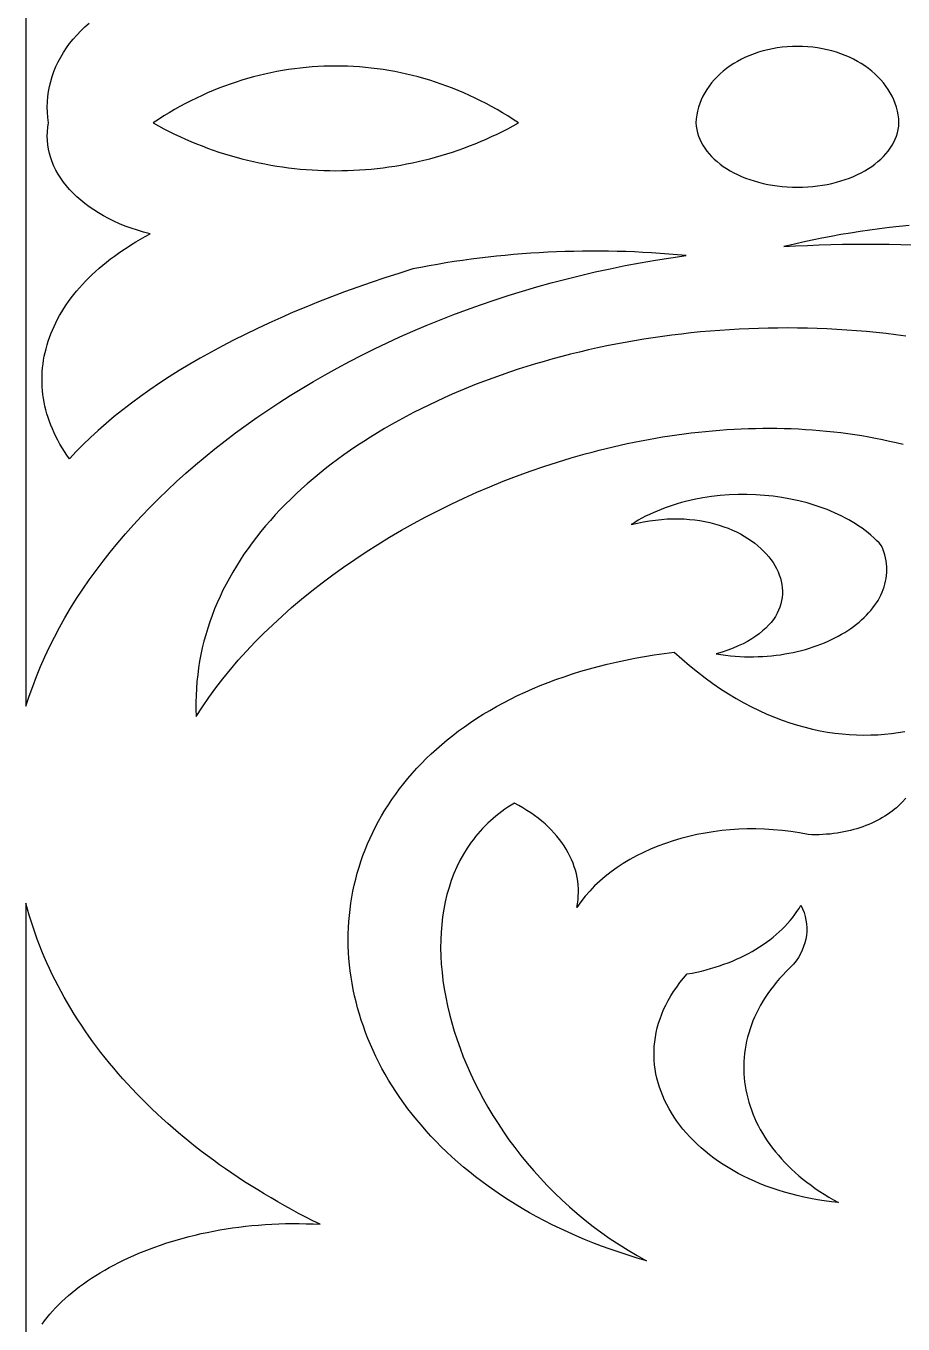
# Model space of a CAD drawing. Extents: x -1145 to -490, y -328 to 327.
# Drawn here: x -615.5 to -567.9, y -185 to -114.5 of the extents above; entities that cross this region are included whole.
import ezdxf

# ---------------------------------------------------------------- set-up
doc = ezdxf.new("R2010")
doc.units = 0
doc.layers.add('LAYER_1', color=18, linetype='CONTINUOUS')

msp = doc.modelspace()

# ---------------------------------------------------------------- linework, layer by layer
at = {"layer": 'LAYER_1'}
for points in [[(-615.523, -82.06), (-615.522, -119.774), (-615.522, -151.47), (-615.348, -150.927), (-615.159, -150.385), (-614.953, -149.846), (-614.733, -149.308), (-614.497, -148.774), (-614.246, -148.241), (-613.981, -147.711), (-613.7, -147.184), (-613.405, -146.66), (-613.096, -146.14), (-612.772, -145.622), (-612.434, -145.108), (-612.082, -144.597), (-611.717, -144.091), (-611.338, -143.588), (-610.946, -143.089), (-610.54, -142.595), (-610.122, -142.104), (-609.69, -141.619), (-609.246, -141.138), (-608.789, -140.662), (-608.32, -140.191), (-607.839, -139.725), (-607.345, -139.264), (-606.84, -138.809), (-606.323, -138.359), (-605.795, -137.916), (-605.255, -137.478), (-604.704, -137.046), (-604.141, -136.62), (-603.568, -136.201), (-602.985, -135.789), (-602.39, -135.383), (-601.786, -134.984), (-601.171, -134.592), (-600.546, -134.207), (-599.911, -133.83), (-599.267, -133.46), (-598.613, -133.098), (-597.95, -132.743), (-597.277, -132.397), (-596.596, -132.058), (-595.905, -131.728), (-595.206, -131.406), (-594.499, -131.093), (-593.783, -130.789), (-593.059, -130.493), (-592.327, -130.207), (-591.587, -129.929), (-590.839, -129.661), (-590.084, -129.403), (-589.322, -129.154), (-588.552, -128.915), (-587.775, -128.686), (-586.992, -128.468), (-586.202, -128.259), (-585.405, -128.061), (-584.602, -127.873), (-583.793, -127.697), (-582.978, -127.531), (-582.157, -127.376), (-581.33, -127.232), (-580.498, -127.1), (-579.661, -126.98), (-580.128, -126.937), (-580.597, -126.898), (-581.066, -126.864), (-581.535, -126.834), (-582.005, -126.808), (-582.474, -126.787), (-582.945, -126.77), (-583.415, -126.757), (-583.885, -126.748), (-584.355, -126.744), (-584.825, -126.744), (-585.295, -126.748), (-585.764, -126.756), (-586.233, -126.768), (-586.702, -126.785), (-587.17, -126.806), (-587.637, -126.831), (-588.104, -126.861), (-588.57, -126.894), (-589.035, -126.932), (-589.499, -126.974), (-589.962, -127.02), (-590.424, -127.071), (-590.885, -127.125), (-591.344, -127.184), (-591.802, -127.247), (-592.258, -127.314), (-592.713, -127.386), (-593.167, -127.461), (-593.618, -127.541), (-594.068, -127.624), (-594.516, -127.712), (-595.274, -127.948), (-596.023, -128.19), (-596.763, -128.439), (-597.494, -128.695), (-598.216, -128.957), (-598.929, -129.225), (-599.632, -129.499), (-600.324, -129.78), (-601.006, -130.066), (-601.678, -130.358), (-602.339, -130.656), (-602.988, -130.959), (-603.625, -131.268), (-604.251, -131.582), (-604.865, -131.901), (-605.466, -132.226), (-606.055, -132.556), (-606.63, -132.89), (-607.193, -133.229), (-607.741, -133.573), (-608.276, -133.922), (-608.797, -134.274), (-609.303, -134.632), (-609.794, -134.993), (-610.27, -135.359), (-610.731, -135.728), (-611.176, -136.101), (-611.606, -136.479), (-612.019, -136.859), (-612.416, -137.244), (-612.796, -137.631), (-613.158, -138.022), (-613.299, -137.823), (-613.433, -137.623), (-613.56, -137.422), (-613.679, -137.22), (-613.792, -137.017), (-613.897, -136.813), (-613.996, -136.609), (-614.087, -136.403), (-614.172, -136.197), (-614.249, -135.991), (-614.32, -135.784), (-614.384, -135.576), (-614.44, -135.368), (-614.49, -135.16), (-614.534, -134.952), (-614.57, -134.743), (-614.6, -134.534), (-614.622, -134.326), (-614.638, -134.117), (-614.648, -133.908), (-614.651, -133.7), (-614.647, -133.491), (-614.636, -133.283), (-614.619, -133.076), (-614.595, -132.868), (-614.565, -132.662), (-614.528, -132.455), (-614.484, -132.25), (-614.434, -132.045), (-614.378, -131.84), (-614.315, -131.637), (-614.246, -131.435), (-614.17, -131.233), (-614.088, -131.032), (-614, -130.833), (-613.905, -130.634), (-613.804, -130.437), (-613.697, -130.241), (-613.583, -130.047), (-613.463, -129.854), (-613.337, -129.662), (-613.205, -129.472), (-613.067, -129.283), (-612.922, -129.096), (-612.772, -128.911), (-612.615, -128.728), (-612.452, -128.546), (-612.283, -128.367), (-612.109, -128.189), (-611.928, -128.013), (-611.741, -127.84), (-611.548, -127.669), (-611.349, -127.5), (-611.145, -127.333), (-610.934, -127.169), (-610.718, -127.007), (-610.496, -126.848), (-610.268, -126.691), (-610.034, -126.537), (-609.794, -126.386), (-609.549, -126.238), (-609.298, -126.092), (-609.041, -125.949), (-608.779, -125.809), (-609.131, -125.714), (-609.473, -125.61), (-609.806, -125.498), (-610.129, -125.378), (-610.441, -125.25), (-610.744, -125.114), (-611.035, -124.971), (-611.316, -124.821), (-611.586, -124.664), (-611.845, -124.5), (-612.092, -124.33), (-612.328, -124.155), (-612.552, -123.973), (-612.764, -123.786), (-612.964, -123.594), (-613.151, -123.397), (-613.326, -123.195), (-613.488, -122.988), (-613.637, -122.777), (-613.772, -122.563), (-613.895, -122.345), (-614.003, -122.123), (-614.098, -121.898), (-614.179, -121.67), (-614.246, -121.44), (-614.298, -121.207), (-614.335, -120.972), (-614.358, -120.735), (-614.365, -120.497), (-614.357, -120.257), (-614.334, -120.016), (-614.295, -119.774), (-614.334, -119.487), (-614.357, -119.2), (-614.365, -118.915), (-614.358, -118.631), (-614.335, -118.35), (-614.298, -118.07), (-614.246, -117.793), (-614.179, -117.519), (-614.098, -117.248), (-614.003, -116.981), (-613.895, -116.717), (-613.772, -116.457), (-613.637, -116.202), (-613.488, -115.951), (-613.326, -115.706), (-613.151, -115.465), (-612.964, -115.231), (-612.764, -115.002), (-612.552, -114.779), (-612.328, -114.563), (-612.092, -114.354)], [(-567.551, -125.348), (-568.085, -125.402), (-568.618, -125.461), (-569.149, -125.526), (-569.678, -125.598), (-570.206, -125.674), (-570.732, -125.757), (-571.256, -125.846), (-571.778, -125.94), (-572.298, -126.04), (-572.815, -126.146), (-573.33, -126.258), (-573.842, -126.376), (-574.352, -126.499), (-573.711, -126.461), (-573.072, -126.43), (-572.433, -126.404), (-571.795, -126.383), (-571.158, -126.369), (-570.522, -126.36), (-569.888, -126.357), (-569.255, -126.359), (-568.623, -126.367), (-567.992, -126.381), (-567.362, -126.4)], [(-567.728, -131.36), (-568.263, -131.289), (-568.798, -131.225), (-569.334, -131.167), (-569.869, -131.115), (-570.404, -131.069), (-570.939, -131.03), (-571.474, -130.996), (-572.009, -130.968), (-572.543, -130.946), (-573.077, -130.93), (-573.609, -130.92), (-574.142, -130.916), (-574.673, -130.918), (-575.203, -130.925), (-575.732, -130.938), (-576.26, -130.957), (-576.787, -130.981), (-577.313, -131.011), (-577.837, -131.047), (-578.359, -131.088), (-578.88, -131.134), (-579.399, -131.186), (-579.916, -131.244), (-580.431, -131.307), (-580.944, -131.375), (-581.455, -131.448), (-581.964, -131.527), (-582.47, -131.611), (-582.974, -131.7), (-583.475, -131.794), (-583.973, -131.894), (-584.469, -131.999), (-584.962, -132.108), (-585.452, -132.223), (-585.939, -132.342), (-586.422, -132.467), (-586.902, -132.596), (-587.379, -132.731), (-587.853, -132.87), (-588.322, -133.014), (-588.788, -133.162), (-589.251, -133.316), (-589.709, -133.474), (-590.163, -133.637), (-590.614, -133.804), (-591.06, -133.976), (-591.501, -134.152), (-591.939, -134.333), (-592.372, -134.519), (-592.8, -134.709), (-593.223, -134.903), (-593.642, -135.101), (-594.056, -135.304), (-594.465, -135.511), (-594.868, -135.723), (-595.267, -135.938), (-595.66, -136.158), (-596.047, -136.382), (-596.43, -136.61), (-596.806, -136.842), (-597.177, -137.078), (-597.542, -137.318), (-597.901, -137.562), (-598.254, -137.81), (-598.601, -138.061), (-598.941, -138.317), (-599.276, -138.576), (-599.604, -138.839), (-599.925, -139.106), (-600.24, -139.376), (-600.547, -139.651), (-600.849, -139.928), (-601.143, -140.21), (-601.43, -140.494), (-601.71, -140.783), (-601.982, -141.075), (-602.248, -141.37), (-602.506, -141.668), (-602.756, -141.97), (-602.999, -142.276), (-603.234, -142.584), (-603.461, -142.896), (-603.68, -143.211), (-603.891, -143.529), (-604.094, -143.85), (-604.289, -144.175), (-604.475, -144.502), (-604.653, -144.832), (-604.822, -145.166), (-604.982, -145.502), (-605.134, -145.841), (-605.277, -146.183), (-605.411, -146.528), (-605.536, -146.876), (-605.652, -147.227), (-605.758, -147.58), (-605.855, -147.936), (-605.943, -148.294), (-606.021, -148.655), (-606.089, -149.019), (-606.147, -149.385), (-606.196, -149.754), (-606.235, -150.125), (-606.263, -150.499), (-606.281, -150.875), (-606.289, -151.253), (-606.287, -151.634), (-606.274, -152.017), (-605.941, -151.499), (-605.588, -150.985), (-605.217, -150.475), (-604.827, -149.969), (-604.418, -149.468), (-603.993, -148.971), (-603.549, -148.479), (-603.09, -147.993), (-602.613, -147.512), (-602.121, -147.037), (-601.613, -146.568), (-601.091, -146.106), (-600.553, -145.65), (-600.002, -145.202), (-599.436, -144.761), (-598.858, -144.328), (-598.266, -143.903), (-597.662, -143.486), (-597.046, -143.078), (-596.418, -142.679), (-595.78, -142.289), (-595.13, -141.909), (-594.47, -141.539), (-593.8, -141.178), (-593.121, -140.829), (-592.433, -140.49), (-591.736, -140.162), (-591.031, -139.845), (-590.319, -139.54), (-589.599, -139.247), (-588.872, -138.967), (-588.139, -138.699), (-587.4, -138.444), (-586.655, -138.202), (-585.905, -137.973), (-585.151, -137.759), (-584.772, -137.657), (-584.392, -137.558), (-584.011, -137.463), (-583.63, -137.372), (-583.247, -137.285), (-582.864, -137.201), (-582.48, -137.121), (-582.095, -137.044), (-581.709, -136.972), (-581.323, -136.903), (-580.937, -136.839), (-580.55, -136.778), (-580.163, -136.721), (-579.775, -136.668), (-579.387, -136.62), (-578.998, -136.575), (-578.61, -136.534), (-578.221, -136.498), (-577.833, -136.466), (-577.444, -136.438), (-577.055, -136.415), (-576.666, -136.395), (-576.278, -136.38), (-575.89, -136.37), (-575.501, -136.364), (-575.114, -136.362), (-574.726, -136.365), (-574.339, -136.373), (-573.952, -136.385), (-573.566, -136.402), (-573.181, -136.423), (-572.796, -136.449), (-572.411, -136.48), (-572.028, -136.515), (-571.645, -136.556), (-571.263, -136.601), (-570.882, -136.651), (-570.502, -136.706), (-570.123, -136.766), (-569.745, -136.831), (-569.368, -136.901), (-568.992, -136.976), (-568.617, -137.057), (-568.244, -137.142), (-567.872, -137.233)], [(-567.728, -156.467), (-567.92, -156.678), (-568.13, -156.882), (-568.241, -156.98), (-568.357, -157.076), (-568.477, -157.169), (-568.601, -157.26), (-568.729, -157.348), (-568.861, -157.434), (-568.998, -157.516), (-569.137, -157.596), (-569.281, -157.673), (-569.429, -157.747), (-569.58, -157.817), (-569.734, -157.885), (-569.892, -157.949), (-570.054, -158.009), (-570.218, -158.066), (-570.386, -158.12), (-570.558, -158.17), (-570.732, -158.216), (-570.909, -158.258), (-571.089, -158.296), (-571.273, -158.33), (-571.458, -158.36), (-571.647, -158.386), (-571.838, -158.408), (-572.032, -158.425), (-572.229, -158.437), (-572.428, -158.446), (-572.629, -158.449), (-572.832, -158.448), (-573.038, -158.442), (-573.508, -158.351), (-573.98, -158.276), (-574.453, -158.217), (-574.926, -158.173), (-575.398, -158.145), (-575.869, -158.131), (-576.338, -158.133), (-576.805, -158.149), (-577.269, -158.179), (-577.729, -158.224), (-578.184, -158.282), (-578.635, -158.355), (-579.079, -158.441), (-579.518, -158.541), (-579.949, -158.653), (-580.373, -158.779), (-580.789, -158.918), (-581.195, -159.069), (-581.593, -159.232), (-581.98, -159.408), (-582.356, -159.596), (-582.721, -159.796), (-583.074, -160.007), (-583.414, -160.229), (-583.74, -160.463), (-584.053, -160.708), (-584.351, -160.964), (-584.634, -161.23), (-584.9, -161.506), (-585.151, -161.793), (-585.384, -162.09), (-585.599, -162.397), (-585.562, -162.192), (-585.535, -161.988), (-585.518, -161.784), (-585.512, -161.581), (-585.515, -161.378), (-585.528, -161.176), (-585.55, -160.975), (-585.583, -160.776), (-585.624, -160.577), (-585.676, -160.38), (-585.736, -160.185), (-585.806, -159.991), (-585.884, -159.8), (-585.972, -159.61), (-586.069, -159.423), (-586.174, -159.238), (-586.289, -159.055), (-586.412, -158.875), (-586.543, -158.699), (-586.683, -158.525), (-586.831, -158.354), (-586.988, -158.187), (-587.152, -158.023), (-587.325, -157.863), (-587.506, -157.707), (-587.695, -157.555), (-587.891, -157.406), (-588.095, -157.263), (-588.307, -157.123), (-588.526, -156.988), (-588.753, -156.859), (-588.987, -156.733), (-589.165, -156.841), (-589.339, -156.952), (-589.508, -157.066), (-589.674, -157.184), (-589.835, -157.306), (-589.992, -157.431), (-590.145, -157.559), (-590.294, -157.691), (-590.439, -157.825), (-590.579, -157.963), (-590.716, -158.104), (-590.848, -158.249), (-590.976, -158.396), (-591.1, -158.546), (-591.22, -158.699), (-591.337, -158.855), (-591.556, -159.175), (-591.76, -159.506), (-591.948, -159.847), (-592.12, -160.199), (-592.277, -160.559), (-592.417, -160.929), (-592.542, -161.308), (-592.652, -161.695), (-592.746, -162.089), (-592.826, -162.491), (-592.89, -162.9), (-592.939, -163.316), (-592.973, -163.738), (-592.992, -164.165), (-592.997, -164.597), (-592.987, -165.035), (-592.962, -165.477), (-592.923, -165.922), (-592.87, -166.372), (-592.803, -166.824), (-592.721, -167.279), (-592.626, -167.737), (-592.517, -168.196), (-592.394, -168.657), (-592.257, -169.118), (-592.107, -169.581), (-591.943, -170.043), (-591.766, -170.505), (-591.575, -170.967), (-591.372, -171.427), (-591.155, -171.885), (-590.926, -172.342), (-590.684, -172.796), (-590.429, -173.248), (-590.161, -173.696), (-589.881, -174.14), (-589.589, -174.581), (-589.284, -175.016), (-588.967, -175.447), (-588.638, -175.872), (-588.296, -176.292), (-587.943, -176.705), (-587.579, -177.112), (-587.202, -177.511), (-586.814, -177.903), (-586.414, -178.287), (-586.004, -178.663), (-585.581, -179.029), (-585.148, -179.387), (-584.704, -179.735), (-584.248, -180.072), (-583.782, -180.4), (-583.305, -180.716), (-582.818, -181.021), (-582.319, -181.314), (-581.811, -181.594), (-582.316, -181.447), (-582.814, -181.292), (-583.304, -181.132), (-583.785, -180.965), (-584.259, -180.792), (-584.725, -180.614), (-585.183, -180.429), (-585.633, -180.239), (-586.076, -180.043), (-586.51, -179.841), (-586.936, -179.634), (-587.355, -179.422), (-587.765, -179.204), (-588.168, -178.982), (-588.562, -178.754), (-588.949, -178.522), (-589.328, -178.285), (-589.698, -178.043), (-590.061, -177.797), (-590.416, -177.546), (-590.762, -177.291), (-591.101, -177.032), (-591.432, -176.768), (-591.754, -176.501), (-592.069, -176.23), (-592.375, -175.955), (-592.674, -175.677), (-592.965, -175.395), (-593.247, -175.109), (-593.521, -174.82), (-593.788, -174.529), (-594.046, -174.233), (-594.296, -173.936), (-594.538, -173.635), (-594.772, -173.331), (-594.998, -173.025), (-595.216, -172.716), (-595.426, -172.405), (-595.628, -172.092), (-595.821, -171.776), (-596.007, -171.458), (-596.184, -171.138), (-596.353, -170.817), (-596.514, -170.494), (-596.667, -170.169), (-596.811, -169.842), (-596.948, -169.515), (-597.076, -169.185), (-597.196, -168.855), (-597.308, -168.524), (-597.412, -168.191), (-597.508, -167.858), (-597.595, -167.524), (-597.674, -167.19), (-597.745, -166.855), (-597.808, -166.519), (-597.863, -166.183), (-597.909, -165.847), (-597.947, -165.511), (-597.977, -165.175), (-597.998, -164.839), (-598.012, -164.504), (-598.017, -164.169), (-598.013, -163.834), (-598.002, -163.5), (-597.982, -163.166), (-597.954, -162.834), (-597.918, -162.502), (-597.873, -162.172), (-597.82, -161.842), (-597.759, -161.514), (-597.689, -161.187), (-597.611, -160.862), (-597.525, -160.538), (-597.43, -160.216), (-597.327, -159.896), (-597.216, -159.578), (-597.096, -159.261), (-596.968, -158.947), (-596.832, -158.636), (-596.687, -158.326), (-596.533, -158.019), (-596.372, -157.715), (-596.202, -157.413), (-596.023, -157.115), (-595.837, -156.819), (-595.641, -156.526), (-595.438, -156.236), (-595.226, -155.95), (-595.005, -155.667), (-594.776, -155.387), (-594.539, -155.112), (-594.293, -154.839), (-594.038, -154.571), (-593.776, -154.307), (-593.504, -154.046), (-593.225, -153.79), (-592.936, -153.538), (-592.64, -153.291), (-592.334, -153.048), (-592.021, -152.809), (-591.698, -152.576), (-591.368, -152.347), (-591.028, -152.123), (-590.68, -151.904), (-590.324, -151.69), (-589.959, -151.482), (-589.586, -151.279), (-589.204, -151.081), (-588.813, -150.889), (-588.414, -150.703), (-588.006, -150.523), (-587.59, -150.348), (-587.165, -150.18), (-586.731, -150.018), (-586.289, -149.862), (-585.838, -149.712), (-585.379, -149.569), (-584.911, -149.433), (-584.434, -149.303), (-583.949, -149.18), (-583.455, -149.065), (-582.953, -148.956), (-582.442, -148.854), (-581.922, -148.76), (-581.393, -148.673), (-580.856, -148.593), (-580.31, -148.521), (-579.892, -148.898), (-579.472, -149.257), (-579.052, -149.598), (-578.631, -149.921), (-578.21, -150.226), (-577.789, -150.514), (-577.368, -150.785), (-576.947, -151.039), (-576.527, -151.276), (-576.107, -151.497), (-575.688, -151.702), (-575.27, -151.892), (-574.853, -152.066), (-574.438, -152.224), (-574.024, -152.368), (-573.612, -152.496), (-573.202, -152.611), (-572.795, -152.711), (-572.389, -152.797), (-571.987, -152.869), (-571.587, -152.928), (-571.19, -152.973), (-570.796, -153.006), (-570.406, -153.026), (-570.019, -153.033), (-569.636, -153.028), (-569.256, -153.012), (-568.881, -152.983), (-568.511, -152.943), (-568.144, -152.892), (-567.783, -152.83)], [(-614.65, -185.031), (-614.519, -184.852), (-614.381, -184.674), (-614.236, -184.498), (-614.083, -184.323), (-613.923, -184.15), (-613.757, -183.979), (-613.583, -183.81), (-613.402, -183.643), (-613.215, -183.477), (-613.021, -183.314), (-612.821, -183.154), (-612.614, -182.995), (-612.401, -182.839), (-612.182, -182.685), (-611.957, -182.534), (-611.725, -182.386), (-611.488, -182.241), (-611.245, -182.098), (-610.997, -181.958), (-610.742, -181.822), (-610.483, -181.688), (-610.218, -181.558), (-609.948, -181.431), (-609.672, -181.307), (-609.392, -181.187), (-609.106, -181.07), (-608.816, -180.957), (-608.521, -180.848), (-608.222, -180.743), (-607.918, -180.641), (-607.609, -180.544), (-607.297, -180.45), (-606.98, -180.361), (-606.659, -180.276), (-606.334, -180.196), (-606.005, -180.119), (-605.672, -180.048), (-605.336, -179.981), (-604.996, -179.919), (-604.653, -179.861), (-604.306, -179.809), (-603.956, -179.761), (-603.603, -179.718), (-603.247, -179.681), (-602.888, -179.649), (-602.526, -179.622), (-602.161, -179.601), (-601.794, -179.585), (-601.424, -179.574), (-601.052, -179.57), (-600.677, -179.571), (-600.301, -179.578), (-599.922, -179.591), (-599.541, -179.61), (-599.935, -179.415), (-600.324, -179.217), (-600.71, -179.015), (-601.091, -178.811), (-601.469, -178.604), (-601.842, -178.393), (-602.211, -178.18), (-602.576, -177.964), (-602.937, -177.744), (-603.293, -177.522), (-603.645, -177.298), (-603.993, -177.07), (-604.337, -176.84), (-604.676, -176.606), (-605.011, -176.371), (-605.342, -176.132), (-605.668, -175.891), (-605.99, -175.647), (-606.307, -175.401), (-606.62, -175.152), (-606.928, -174.9), (-607.232, -174.646), (-607.531, -174.39), (-607.826, -174.131), (-608.116, -173.87), (-608.401, -173.607), (-608.681, -173.341), (-608.957, -173.073), (-609.228, -172.802), (-609.495, -172.53), (-609.756, -172.255), (-610.013, -171.978), (-610.265, -171.699), (-610.512, -171.418), (-610.754, -171.135), (-610.991, -170.849), (-611.224, -170.562), (-611.451, -170.273), (-611.673, -169.982), (-611.891, -169.689), (-612.103, -169.394), (-612.31, -169.097), (-612.512, -168.798), (-612.709, -168.498), (-612.9, -168.196), (-613.087, -167.892), (-613.268, -167.587), (-613.444, -167.279), (-613.615, -166.971), (-613.78, -166.66), (-613.94, -166.348), (-614.095, -166.035), (-614.244, -165.72), (-614.388, -165.404), (-614.527, -165.086), (-614.66, -164.767), (-614.787, -164.446), (-614.909, -164.124), (-615.026, -163.801), (-615.137, -163.477), (-615.242, -163.151), (-615.342, -162.825), (-615.436, -162.497), (-615.524, -162.167), (-615.522, -186.884)]]:
    msp.add_lwpolyline(points, dxfattribs=at)
for points in [[(-579.126, -119.774), (-579.112, -119.957), (-579.085, -120.137), (-579.044, -120.315), (-578.99, -120.489), (-578.924, -120.659), (-578.845, -120.827), (-578.755, -120.99), (-578.653, -121.149), (-578.54, -121.305), (-578.417, -121.456), (-578.282, -121.602), (-578.138, -121.744), (-577.983, -121.88), (-577.819, -122.012), (-577.646, -122.138), (-577.464, -122.259), (-577.273, -122.373), (-577.075, -122.482), (-576.868, -122.585), (-576.654, -122.681), (-576.432, -122.771), (-576.204, -122.854), (-575.969, -122.93), (-575.727, -122.999), (-575.48, -123.061), (-575.227, -123.115), (-574.969, -123.161), (-574.707, -123.2), (-574.439, -123.23), (-574.167, -123.251), (-573.892, -123.265), (-573.612, -123.269), (-573.333, -123.265), (-573.057, -123.251), (-572.786, -123.23), (-572.518, -123.2), (-572.255, -123.161), (-571.997, -123.115), (-571.744, -123.061), (-571.497, -122.999), (-571.256, -122.93), (-571.021, -122.854), (-570.793, -122.771), (-570.571, -122.681), (-570.357, -122.585), (-570.15, -122.482), (-569.951, -122.373), (-569.76, -122.259), (-569.578, -122.138), (-569.405, -122.012), (-569.241, -121.88), (-569.087, -121.744), (-568.942, -121.602), (-568.808, -121.456), (-568.684, -121.305), (-568.571, -121.149), (-568.469, -120.99), (-568.379, -120.827), (-568.301, -120.659), (-568.235, -120.489), (-568.181, -120.315), (-568.14, -120.137), (-568.112, -119.957), (-568.098, -119.774), (-568.112, -119.557), (-568.14, -119.343), (-568.181, -119.132), (-568.235, -118.925), (-568.301, -118.722), (-568.379, -118.523), (-568.469, -118.328), (-568.571, -118.139), (-568.684, -117.954), (-568.808, -117.774), (-568.942, -117.6), (-569.087, -117.432), (-569.241, -117.269), (-569.405, -117.113), (-569.578, -116.963), (-569.76, -116.819), (-569.951, -116.683), (-570.15, -116.553), (-570.357, -116.431), (-570.571, -116.316), (-570.793, -116.209), (-571.021, -116.11), (-571.256, -116.02), (-571.497, -115.938), (-571.744, -115.865), (-571.997, -115.8), (-572.255, -115.745), (-572.518, -115.7), (-572.786, -115.664), (-573.057, -115.638), (-573.333, -115.622), (-573.612, -115.617), (-573.892, -115.622), (-574.167, -115.638), (-574.439, -115.664), (-574.707, -115.7), (-574.969, -115.745), (-575.227, -115.8), (-575.48, -115.865), (-575.727, -115.938), (-575.969, -116.02), (-576.204, -116.11), (-576.432, -116.209), (-576.654, -116.316), (-576.868, -116.431), (-577.075, -116.553), (-577.273, -116.683), (-577.464, -116.819), (-577.646, -116.963), (-577.819, -117.113), (-577.983, -117.269), (-578.138, -117.432), (-578.282, -117.6), (-578.417, -117.774), (-578.54, -117.954), (-578.653, -118.139), (-578.755, -118.328), (-578.845, -118.523), (-578.924, -118.722), (-578.99, -118.925), (-579.044, -119.132), (-579.085, -119.343), (-579.112, -119.557)], [(-608.618, -119.774), (-608.331, -119.934), (-608.041, -120.089), (-607.75, -120.238), (-607.456, -120.383), (-607.161, -120.522), (-606.863, -120.657), (-606.564, -120.786), (-606.263, -120.91), (-605.96, -121.03), (-605.656, -121.144), (-605.35, -121.253), (-605.043, -121.357), (-604.734, -121.456), (-604.424, -121.549), (-604.113, -121.638), (-603.8, -121.722), (-603.486, -121.8), (-603.172, -121.874), (-602.856, -121.942), (-602.539, -122.006), (-602.222, -122.064), (-601.904, -122.117), (-601.585, -122.166), (-601.265, -122.209), (-600.945, -122.247), (-600.624, -122.28), (-600.303, -122.308), (-599.982, -122.33), (-599.66, -122.348), (-599.338, -122.361), (-599.016, -122.369), (-598.694, -122.371), (-598.372, -122.369), (-598.05, -122.361), (-597.728, -122.348), (-597.406, -122.33), (-597.085, -122.308), (-596.764, -122.28), (-596.443, -122.247), (-596.123, -122.209), (-595.804, -122.166), (-595.485, -122.117), (-595.166, -122.064), (-594.849, -122.006), (-594.532, -121.942), (-594.217, -121.874), (-593.902, -121.8), (-593.588, -121.722), (-593.276, -121.638), (-592.964, -121.549), (-592.654, -121.456), (-592.345, -121.357), (-592.038, -121.253), (-591.732, -121.144), (-591.428, -121.03), (-591.125, -120.91), (-590.824, -120.786), (-590.525, -120.657), (-590.227, -120.522), (-589.932, -120.383), (-589.638, -120.238), (-589.347, -120.089), (-589.057, -119.934), (-588.77, -119.774), (-589.057, -119.584), (-589.347, -119.4), (-589.638, -119.222), (-589.932, -119.05), (-590.227, -118.884), (-590.525, -118.725), (-590.824, -118.571), (-591.125, -118.423), (-591.428, -118.281), (-591.732, -118.145), (-592.038, -118.016), (-592.345, -117.892), (-592.654, -117.774), (-592.964, -117.663), (-593.276, -117.557), (-593.588, -117.458), (-593.902, -117.364), (-594.217, -117.277), (-594.532, -117.195), (-594.849, -117.12), (-595.166, -117.05), (-595.485, -116.987), (-595.804, -116.93), (-596.123, -116.878), (-596.443, -116.833), (-596.764, -116.794), (-597.085, -116.761), (-597.406, -116.734), (-597.728, -116.713), (-598.05, -116.697), (-598.372, -116.688), (-598.694, -116.685), (-599.016, -116.688), (-599.338, -116.697), (-599.66, -116.713), (-599.982, -116.734), (-600.303, -116.761), (-600.624, -116.794), (-600.945, -116.833), (-601.265, -116.878), (-601.585, -116.93), (-601.904, -116.987), (-602.222, -117.05), (-602.539, -117.12), (-602.856, -117.195), (-603.172, -117.277), (-603.486, -117.364), (-603.8, -117.458), (-604.113, -117.557), (-604.424, -117.663), (-604.734, -117.774), (-605.043, -117.892), (-605.35, -118.016), (-605.656, -118.145), (-605.96, -118.281), (-606.263, -118.423), (-606.564, -118.571), (-606.863, -118.725), (-607.161, -118.884), (-607.456, -119.05), (-607.75, -119.222), (-608.041, -119.4), (-608.331, -119.584)], [(-578.034, -148.624), (-577.775, -148.664), (-577.516, -148.697), (-577.259, -148.725), (-577.003, -148.747), (-576.748, -148.764), (-576.495, -148.774), (-576.244, -148.779), (-575.994, -148.779), (-575.746, -148.773), (-575.5, -148.762), (-575.256, -148.745), (-575.015, -148.723), (-574.776, -148.697), (-574.539, -148.665), (-574.305, -148.628), (-574.075, -148.587), (-573.847, -148.541), (-573.622, -148.49), (-573.4, -148.435), (-573.182, -148.376), (-572.968, -148.312), (-572.757, -148.244), (-572.55, -148.171), (-572.346, -148.095), (-572.147, -148.015), (-571.953, -147.931), (-571.762, -147.843), (-571.576, -147.751), (-571.395, -147.655), (-571.218, -147.557), (-571.047, -147.454), (-570.88, -147.349), (-570.719, -147.24), (-570.563, -147.128), (-570.412, -147.013), (-570.267, -146.895), (-570.128, -146.774), (-569.995, -146.65), (-569.867, -146.523), (-569.746, -146.394), (-569.631, -146.263), (-569.523, -146.129), (-569.421, -145.992), (-569.326, -145.853), (-569.238, -145.713), (-569.156, -145.57), (-569.082, -145.425), (-569.015, -145.278), (-568.956, -145.129), (-568.904, -144.979), (-568.86, -144.827), (-568.823, -144.673), (-568.795, -144.518), (-568.774, -144.362), (-568.762, -144.204), (-568.758, -144.046), (-568.763, -143.886), (-568.776, -143.725), (-568.798, -143.563), (-568.829, -143.401), (-568.869, -143.237), (-568.918, -143.073), (-568.977, -142.909), (-569.045, -142.744), (-569.18, -142.597), (-569.321, -142.455), (-569.468, -142.316), (-569.619, -142.181), (-569.776, -142.05), (-569.938, -141.923), (-570.105, -141.799), (-570.276, -141.68), (-570.452, -141.564), (-570.633, -141.452), (-570.817, -141.345), (-571.006, -141.241), (-571.198, -141.141), (-571.395, -141.045), (-571.595, -140.953), (-571.798, -140.865), (-572.005, -140.781), (-572.215, -140.702), (-572.644, -140.554), (-573.083, -140.423), (-573.532, -140.308), (-573.99, -140.209), (-574.455, -140.127), (-574.925, -140.061), (-575.401, -140.013), (-575.879, -139.981), (-576.36, -139.966), (-576.842, -139.969), (-577.324, -139.988), (-577.805, -140.025), (-578.282, -140.079), (-578.756, -140.15), (-579.225, -140.239), (-579.687, -140.346), (-579.916, -140.406), (-580.142, -140.471), (-580.366, -140.54), (-580.588, -140.613), (-580.808, -140.691), (-581.024, -140.774), (-581.238, -140.861), (-581.449, -140.952), (-581.657, -141.048), (-581.862, -141.149), (-582.063, -141.254), (-582.26, -141.364), (-582.454, -141.479), (-582.644, -141.598), (-582.307, -141.517), (-581.973, -141.449), (-581.644, -141.393), (-581.32, -141.349), (-581, -141.316), (-580.685, -141.294), (-580.376, -141.284), (-580.072, -141.284), (-579.774, -141.294), (-579.482, -141.315), (-579.195, -141.345), (-578.915, -141.384), (-578.641, -141.433), (-578.374, -141.49), (-578.114, -141.556), (-577.861, -141.629), (-577.616, -141.711), (-577.377, -141.8), (-577.147, -141.896), (-576.924, -141.999), (-576.71, -142.109), (-576.503, -142.225), (-576.305, -142.347), (-576.116, -142.475), (-575.936, -142.607), (-575.765, -142.745), (-575.603, -142.888), (-575.451, -143.035), (-575.309, -143.186), (-575.176, -143.341), (-575.054, -143.499), (-574.942, -143.66), (-574.84, -143.824), (-574.749, -143.991), (-574.669, -144.16), (-574.601, -144.331), (-574.543, -144.503), (-574.497, -144.677), (-574.463, -144.852), (-574.441, -145.027), (-574.432, -145.203), (-574.434, -145.378), (-574.449, -145.554), (-574.477, -145.729), (-574.518, -145.903), (-574.572, -146.075), (-574.639, -146.247), (-574.72, -146.416), (-574.815, -146.583), (-574.924, -146.748), (-575.047, -146.91), (-575.185, -147.069), (-575.337, -147.225), (-575.504, -147.377), (-575.686, -147.524), (-575.883, -147.668), (-576.096, -147.807), (-576.324, -147.941), (-576.568, -148.07), (-576.828, -148.193), (-577.105, -148.31), (-577.398, -148.421), (-577.707, -148.526)], [(-573.423, -162.277), (-573.331, -162.478), (-573.255, -162.68), (-573.195, -162.884), (-573.151, -163.089), (-573.122, -163.295), (-573.109, -163.501), (-573.112, -163.707), (-573.13, -163.913), (-573.164, -164.118), (-573.213, -164.321), (-573.278, -164.522), (-573.358, -164.721), (-573.453, -164.918), (-573.564, -165.111), (-573.689, -165.301), (-573.83, -165.486), (-574.033, -165.678), (-574.227, -165.871), (-574.413, -166.068), (-574.592, -166.266), (-574.762, -166.466), (-574.924, -166.669), (-575.079, -166.873), (-575.225, -167.079), (-575.364, -167.287), (-575.495, -167.497), (-575.618, -167.708), (-575.733, -167.92), (-575.84, -168.134), (-575.939, -168.349), (-576.031, -168.565), (-576.115, -168.782), (-576.191, -169), (-576.259, -169.219), (-576.32, -169.439), (-576.373, -169.659), (-576.418, -169.88), (-576.456, -170.101), (-576.486, -170.323), (-576.508, -170.544), (-576.523, -170.766), (-576.531, -170.988), (-576.53, -171.21), (-576.522, -171.431), (-576.507, -171.653), (-576.484, -171.873), (-576.454, -172.094), (-576.416, -172.314), (-576.371, -172.533), (-576.318, -172.751), (-576.258, -172.969), (-576.191, -173.185), (-576.116, -173.4), (-576.034, -173.615), (-575.944, -173.827), (-575.848, -174.039), (-575.744, -174.249), (-575.632, -174.457), (-575.514, -174.664), (-575.388, -174.869), (-575.255, -175.072), (-575.115, -175.273), (-574.967, -175.472), (-574.813, -175.669), (-574.651, -175.863), (-574.482, -176.055), (-574.306, -176.245), (-574.123, -176.432), (-573.933, -176.616), (-573.736, -176.797), (-573.532, -176.976), (-573.321, -177.151), (-573.103, -177.324), (-572.878, -177.493), (-572.646, -177.659), (-572.407, -177.821), (-572.161, -177.98), (-571.908, -178.136), (-571.648, -178.288), (-571.382, -178.435), (-571.771, -178.392), (-572.154, -178.34), (-572.531, -178.281), (-572.902, -178.213), (-573.266, -178.138), (-573.624, -178.055), (-573.976, -177.964), (-574.321, -177.867), (-574.659, -177.762), (-574.99, -177.65), (-575.315, -177.532), (-575.632, -177.407), (-575.942, -177.275), (-576.244, -177.138), (-576.54, -176.994), (-576.827, -176.844), (-577.107, -176.689), (-577.38, -176.528), (-577.644, -176.362), (-577.901, -176.19), (-578.149, -176.014), (-578.389, -175.832), (-578.621, -175.646), (-578.845, -175.455), (-579.059, -175.26), (-579.266, -175.06), (-579.463, -174.857), (-579.652, -174.65), (-579.832, -174.438), (-580.002, -174.224), (-580.163, -174.006), (-580.316, -173.785), (-580.458, -173.56), (-580.591, -173.333), (-580.715, -173.103), (-580.828, -172.871), (-580.932, -172.636), (-581.026, -172.399), (-581.11, -172.16), (-581.183, -171.919), (-581.247, -171.676), (-581.3, -171.432), (-581.342, -171.186), (-581.373, -170.939), (-581.394, -170.692), (-581.404, -170.443), (-581.403, -170.193), (-581.391, -169.943), (-581.368, -169.693), (-581.334, -169.443), (-581.288, -169.192), (-581.23, -168.942), (-581.161, -168.692), (-581.08, -168.442), (-580.987, -168.193), (-580.883, -167.945), (-580.766, -167.698), (-580.637, -167.452), (-580.495, -167.207), (-580.342, -166.964), (-580.175, -166.722), (-579.996, -166.483), (-579.805, -166.245), (-579.6, -166.009), (-579.339, -165.962), (-579.082, -165.909), (-578.827, -165.851), (-578.576, -165.788), (-578.329, -165.72), (-578.085, -165.647), (-577.844, -165.57), (-577.608, -165.487), (-577.375, -165.4), (-577.147, -165.308), (-576.922, -165.211), (-576.703, -165.11), (-576.487, -165.005), (-576.276, -164.896), (-576.07, -164.782), (-575.869, -164.664), (-575.673, -164.542), (-575.482, -164.416), (-575.297, -164.286), (-575.116, -164.152), (-574.942, -164.015), (-574.773, -163.873), (-574.609, -163.729), (-574.452, -163.58), (-574.301, -163.429), (-574.156, -163.274), (-574.017, -163.115), (-573.885, -162.954), (-573.759, -162.789), (-573.64, -162.622), (-573.528, -162.451)]]:
    msp.add_lwpolyline(points, close=True, dxfattribs=at)

doc.saveas('drawing.dxf')
